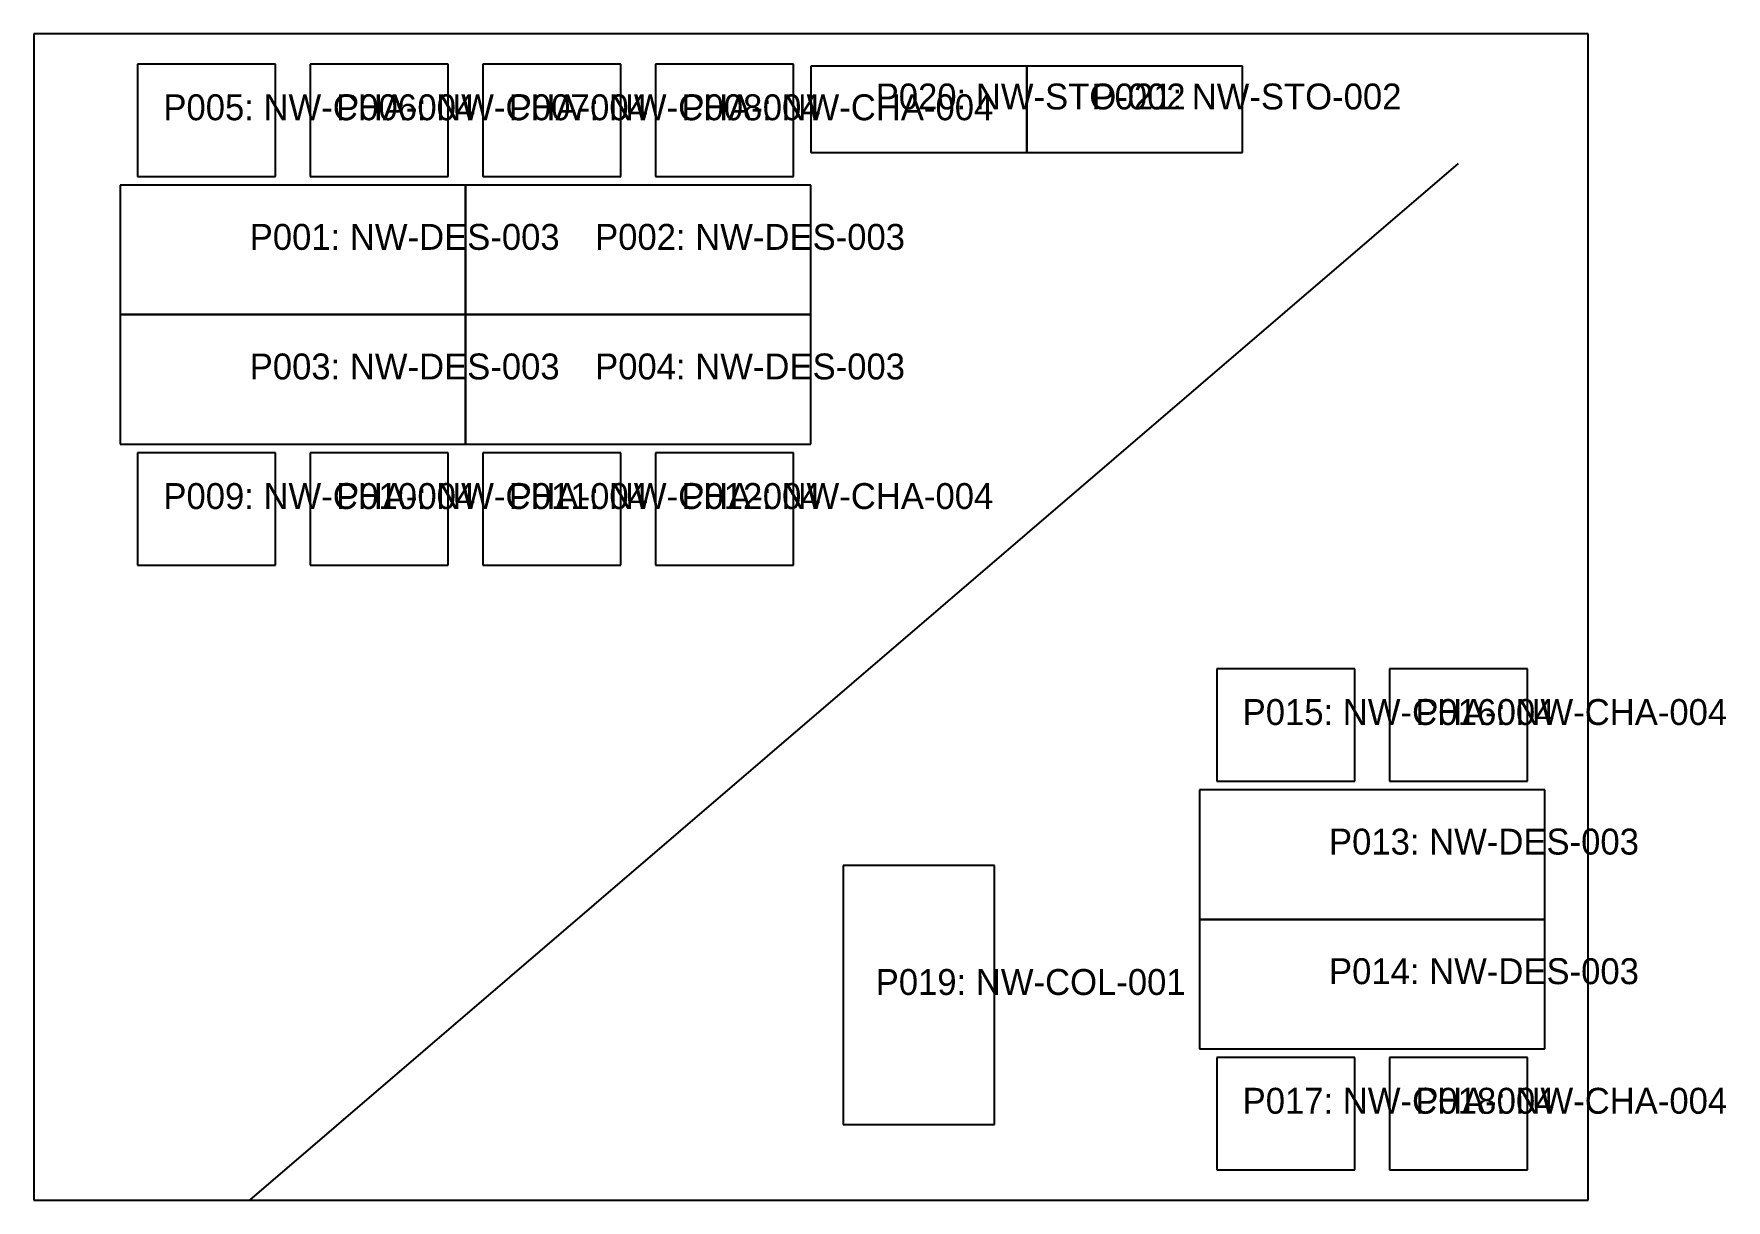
# Model space of a CAD drawing. Extents: x 0 to 7840, y 0 to 5400.
import ezdxf

# ---------------------------------------------------------------- set-up
doc = ezdxf.new("R2010")
doc.units = 0
for name, color, linetype in [('EGRESS', 6, 'Continuous'), ('FURNITURE', 3, 'CONTINUOUS'), ('LABELS', 7, 'CONTINUOUS'), ('ROOM_BOUNDARY', 4, 'CONTINUOUS')]:
    doc.layers.add(name, color=color, linetype=linetype)

msp = doc.modelspace()

# ---------------------------------------------------------------- linework, layer by layer
at = {"layer": 'EGRESS'}
msp.add_line((1000, 0), (6600, 4800), dxfattribs=at)
at = {"layer": 'FURNITURE'}
for p, q in [((1120, 5260), (480, 5260)), ((480, 5260), (480, 4740)), ((1120, 4740), (1120, 5260)), ((1920, 5260), (1280, 5260)), ((1280, 5260), (1280, 4740)), ((1920, 4740), (1920, 5260)), ((2720, 5260), (2080, 5260)), ((2080, 5260), (2080, 4740)), ((2720, 4740), (2720, 5260)), ((3520, 5260), (2880, 5260)), ((2880, 5260), (2880, 4740)), ((3520, 4740), (3520, 5260)), ((4600, 5250), (3600, 5250)), ((3600, 5250), (3600, 4850)), ((4600, 4850), (4600, 5250)), ((5600, 5250), (4600, 5250)), ((4600, 5250), (4600, 4850)), ((5600, 4850), (5600, 5250)), ((3600, 4850), (4600, 4850)), ((4600, 4850), (5600, 4850)), ((480, 4740), (1120, 4740)), ((1280, 4740), (1920, 4740)), ((2080, 4740), (2720, 4740)), ((2880, 4740), (3520, 4740)), ((2000, 4700), (400, 4700)), ((400, 4700), (400, 4100)), ((2000, 4100), (2000, 4700)), ((3600, 4700), (2000, 4700)), ((2000, 4700), (2000, 4100)), ((3600, 4100), (3600, 4700)), ((400, 4100), (2000, 4100)), ((2000, 4100), (400, 4100)), ((400, 4100), (400, 3500)), ((2000, 4100), (3600, 4100)), ((2000, 3500), (2000, 4100)), ((3600, 4100), (2000, 4100)), ((2000, 4100), (2000, 3500)), ((3600, 3500), (3600, 4100)), ((400, 3500), (2000, 3500)), ((1120, 3460), (480, 3460)), ((480, 3460), (480, 2940)), ((1120, 2940), (1120, 3460)), ((1920, 3460), (1280, 3460)), ((1280, 3460), (1280, 2940)), ((1920, 2940), (1920, 3460)), ((2000, 3500), (3600, 3500)), ((2720, 3460), (2080, 3460)), ((2080, 3460), (2080, 2940)), ((2720, 2940), (2720, 3460)), ((3520, 3460), (2880, 3460)), ((2880, 3460), (2880, 2940)), ((3520, 2940), (3520, 3460)), ((480, 2940), (1120, 2940)), ((1280, 2940), (1920, 2940)), ((2080, 2940), (2720, 2940)), ((2880, 2940), (3520, 2940)), ((6120, 2460), (5480, 2460)), ((5480, 2460), (5480, 1940)), ((6120, 1940), (6120, 2460)), ((6920, 2460), (6280, 2460)), ((6280, 2460), (6280, 1940)), ((6920, 1940), (6920, 2460)), ((7000, 1900), (5400, 1900)), ((5400, 1900), (5400, 1300)), ((5480, 1940), (6120, 1940)), ((6280, 1940), (6920, 1940)), ((7000, 1300), (7000, 1900)), ((4450, 1550), (3750, 1550)), ((3750, 1550), (3750, 350)), ((4450, 350), (4450, 1550)), ((5400, 1300), (7000, 1300)), ((7000, 1300), (5400, 1300)), ((5400, 1300), (5400, 700)), ((7000, 700), (7000, 1300)), ((5400, 700), (7000, 700)), ((6120, 660), (5480, 660)), ((5480, 660), (5480, 140)), ((6120, 140), (6120, 660)), ((6920, 660), (6280, 660)), ((6280, 660), (6280, 140)), ((6920, 140), (6920, 660)), ((3750, 350), (4450, 350)), ((5480, 140), (6120, 140)), ((6280, 140), (6920, 140))]:
    msp.add_line(p, q, dxfattribs=at)
at = {"layer": 'ROOM_BOUNDARY'}
for p, q in [((7200, 5400), (0, 5400)), ((0, 5400), (0, 0)), ((7200, 0), (7200, 5400)), ((0, 0), (7200, 0))]:
    msp.add_line(p, q, dxfattribs=at)

# ---------------------------------------------------------------- texts
at = {"layer": 'LABELS'}
for s, p in [('P005: NW-CHA-004', (600, 5000)), ('P006: NW-CHA-004', (1400, 5000)), ('P007: NW-CHA-004', (2200, 5000)), ('P008: NW-CHA-004', (3000, 5000)), ('P020: NW-STO-002', (3900, 5050)), ('P021: NW-STO-002', (4900, 5050)), ('P001: NW-DES-003', (1000, 4400)), ('P002: NW-DES-003', (2600, 4400)), ('P003: NW-DES-003', (1000, 3800)), ('P004: NW-DES-003', (2600, 3800)), ('P009: NW-CHA-004', (600, 3200)), ('P010: NW-CHA-004', (1400, 3200)), ('P011: NW-CHA-004', (2200, 3200)), ('P012: NW-CHA-004', (3000, 3200)), ('P015: NW-CHA-004', (5600, 2200)), ('P016: NW-CHA-004', (6400, 2200)), ('P013: NW-DES-003', (6000, 1600)), ('P014: NW-DES-003', (6000, 1000)), ('P019: NW-COL-001', (3900, 950)), ('P017: NW-CHA-004', (5600, 400)), ('P018: NW-CHA-004', (6400, 400))]:
    msp.add_text(s, height=120, dxfattribs=at).set_placement(p)

doc.saveas('drawing.dxf')
